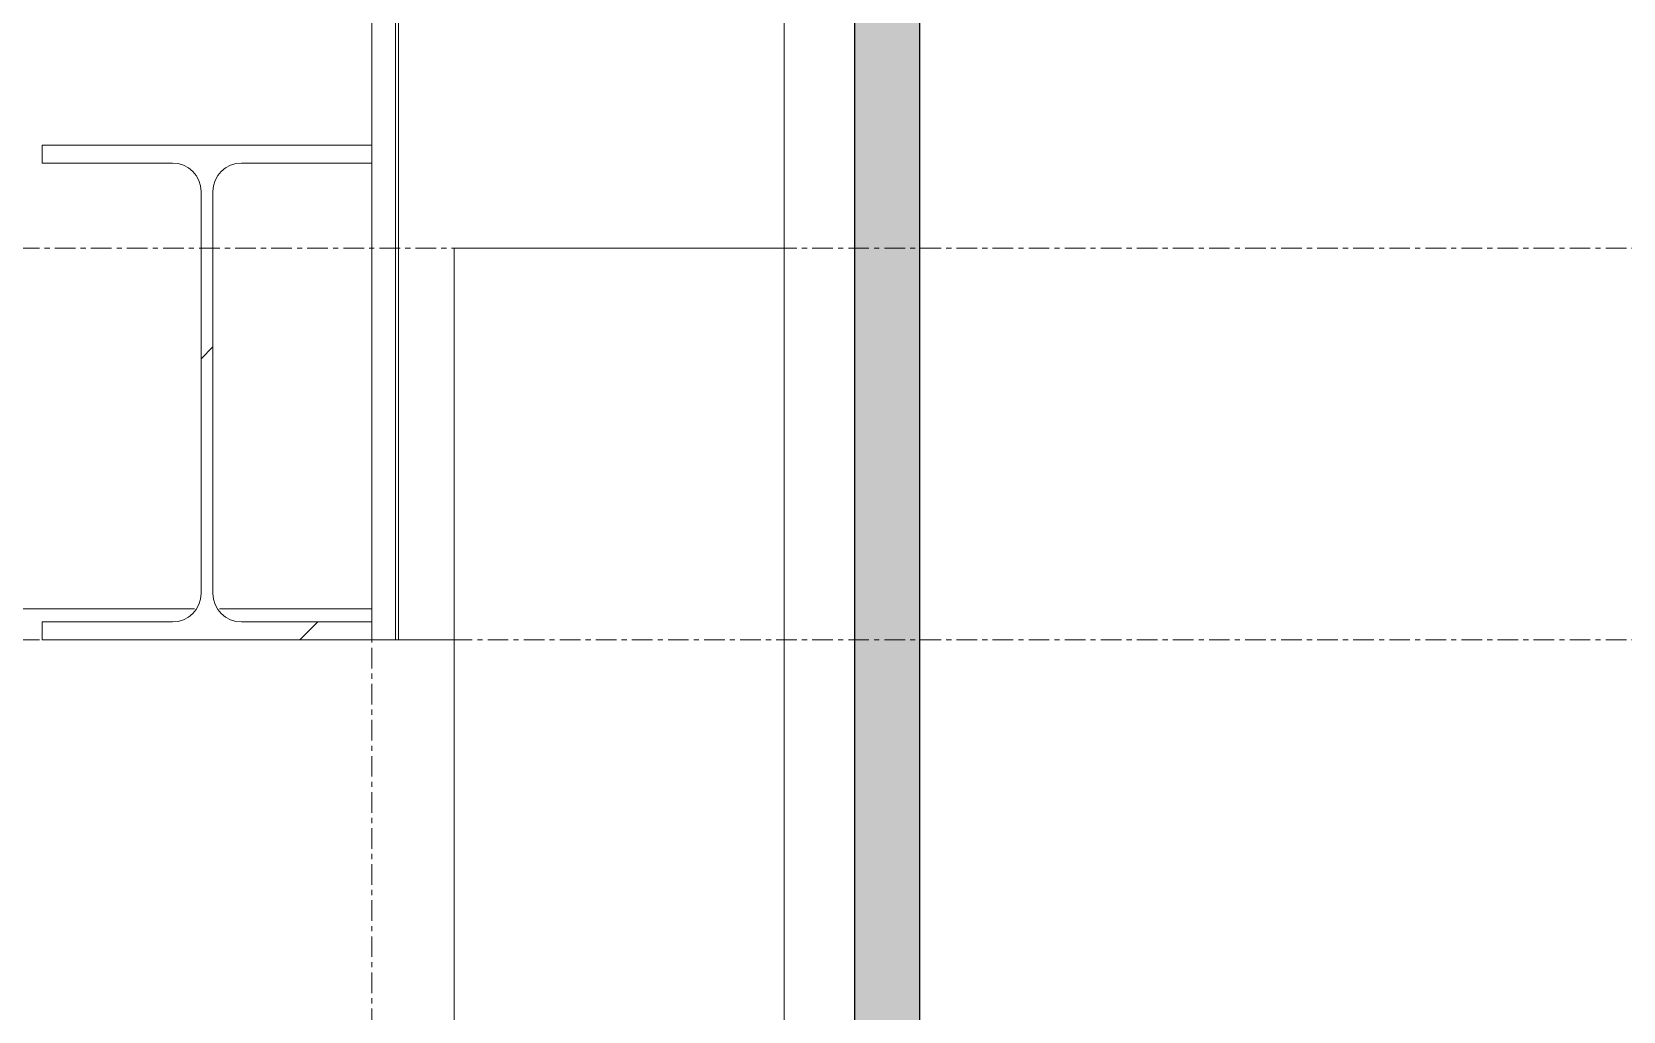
# Model space of a CAD drawing. Header units: inches. Extents: x 21035 to 27109, y -23277 to -20247.
# Drawn here: x 26263.14 to 26301.75, y -22368.56 to -22344.8 of the extents above; entities that cross this region are included whole.
import ezdxf

# ---------------------------------------------------------------- set-up
doc = ezdxf.new("R2010")
doc.units = ezdxf.units.IN
doc.header["$MEASUREMENT"] = 0
doc.linetypes.add('Grid Line 1_2_', pattern=[0.875, 0.5, -0.125, 0.125, -0.125])
for name, color, linetype, lineweight in [('A-WALL', 113, 'Continuous', 9), ('A-WALL-PATT', 111, 'Continuous', 25), ('I-WALL', 2, 'Continuous', 9), ('S-BEAM', 12, 'Continuous', 9), ('S-COLS', 52, 'Continuous', 9), ('S-GRID', 1, 'Continuous', 9)]:
    doc.layers.add(name, color=color, linetype=linetype, lineweight=lineweight)

# ---------------------------------------------------------------- blocks, each defined once
blk = doc.blocks.new('Girt_C - 8_D-1405484-RCP - First Floor')
at = {"layer": 'S-BEAM'}
for p, q in [((26273.39, -22372.928), (26273.39, -22350.053)), ((26273.578, -22350.053), (26273.39, -22350.053)), ((26281.203, -22350.053), (26273.578, -22350.053)), ((26281.39, -22350.053), (26281.203, -22350.053)), ((26281.39, -22350.053), (26281.39, -22372.928))]:
    blk.add_line(p, q, dxfattribs=at)
blk = doc.blocks.new('Girt_Z - 10_D-1239982-RCP - First Floor')
at = {"layer": 'S-BEAM'}
for p, q in [((26271.39, -22347.553), (26271.39, -22233.678)), ((26271.965, -22359.553), (26271.965, -22233.678)), ((26272.035, -22359.553), (26272.035, -22233.678)), ((26281.39, -22233.678), (26281.39, -22350.053)), ((26271.39, -22359.119), (26271.39, -22347.986)), ((26271.39, -22359.553), (26271.965, -22359.553)), ((26271.965, -22359.553), (26272.035, -22359.553)), ((26272.035, -22359.553), (26273.391, -22359.553))]:
    blk.add_line(p, q, dxfattribs=at)

msp = doc.modelspace()

# ---------------------------------------------------------------- hatches: boundary and pattern name
at = {"layer": 'A-WALL-PATT', "lineweight": 9, "transparency": 33554649}
msp.add_hatch(color=256, dxfattribs=at).paths.add_polyline_path([(26283.103, -22372.179), (26284.678, -22372.179), (26284.678, -22233.74), (26283.103, -22233.74), (26283.103, -22356.071)], flags=0)
at = {"layer": 'S-COLS'}
h = msp.add_hatch(dxfattribs=at)
h.set_pattern_fill('FP_8', color=256, style=0, pattern_type=2)
h.set_pattern_definition([(45, (0, 0), (-19.00703, 19.00703), []), (45, (0, 28.8), (-19.00703, 19.00703), [])])
h.paths.add_polyline_path([(26263.39, -22359.553), (26271.39, -22359.553), (26271.39, -22359.119), (26268.226, -22359.119), (26267.737, -22358.917), (26267.535, -22358.428), (26267.535, -22348.678), (26267.737, -22348.189), (26268.226, -22347.986), (26271.39, -22347.986), (26271.39, -22347.553), (26263.39, -22347.553), (26263.39, -22347.986), (26266.554, -22347.986), (26267.043, -22348.189), (26267.246, -22348.678), (26267.246, -22358.428), (26267.043, -22358.917), (26266.554, -22359.119), (26263.39, -22359.119)], flags=0)

# ---------------------------------------------------------------- linework, layer by layer
at = {"layer": 'A-WALL', "lineweight": 25}
for p, q in [((26283.103, -22372.179), (26283.103, -22233.74)), ((26284.678, -22233.74), (26284.678, -22372.179))]:
    msp.add_line(p, q, dxfattribs=at)
at = {"layer": 'I-WALL'}
for p, q in [((26267.09, -22358.803), (25985.89, -22358.803)), ((26271.39, -22358.803), (26267.69, -22358.803))]:
    msp.add_line(p, q, dxfattribs=at)
at = {"layer": 'S-COLS', "lineweight": 15}
for p, q in [((26263.39, -22347.986), (26263.39, -22347.553)), ((26263.39, -22347.553), (26271.39, -22347.553)), ((26271.39, -22347.553), (26271.39, -22347.986)), ((26266.554, -22347.986), (26263.39, -22347.986)), ((26271.39, -22347.986), (26268.226, -22347.986)), ((26267.246, -22358.428), (26267.246, -22348.678)), ((26267.535, -22348.678), (26267.535, -22358.428)), ((26263.39, -22359.119), (26266.554, -22359.119)), ((26263.39, -22359.553), (26263.39, -22359.119)), ((26268.226, -22359.119), (26271.39, -22359.119)), ((26271.39, -22359.119), (26271.39, -22359.553)), ((26271.39, -22359.553), (26263.39, -22359.553))]:
    msp.add_line(p, q, dxfattribs=at)
for centre, start, end in [((26266.554, -22348.678), 0, 90), ((26268.226, -22348.678), 90, 180), ((26266.554, -22358.428), 270, 0), ((26268.226, -22358.428), 180, 270)]:
    msp.add_arc(centre, 0.691, start, end, dxfattribs=at)
at = {"layer": 'S-GRID', "linetype": 'Grid Line 1_2_'}
for p, q in [((26271.39, -23227.371), (26271.39, -20361.601)), ((26271.39, -23227.371), (26271.39, -20361.601)), ((26281.39, -23227.371), (26281.39, -20361.601)), ((26281.39, -23227.371), (26281.39, -20361.601)), ((26557.324, -22350.053), (21678.638, -22350.053)), ((26557.324, -22359.553), (21678.638, -22359.553)), ((26557.324, -22359.553), (21678.638, -22359.553))]:
    msp.add_line(p, q, dxfattribs=at)

# ---------------------------------------------------------------- block references
at = {"layer": 'S-BEAM'}
for name in ['Girt_Z - 10_D-1239982-RCP - First Floor', 'Girt_C - 8_D-1405484-RCP - First Floor']:
    msp.add_blockref(name, (0, 0), dxfattribs=at)

doc.saveas('drawing.dxf')
